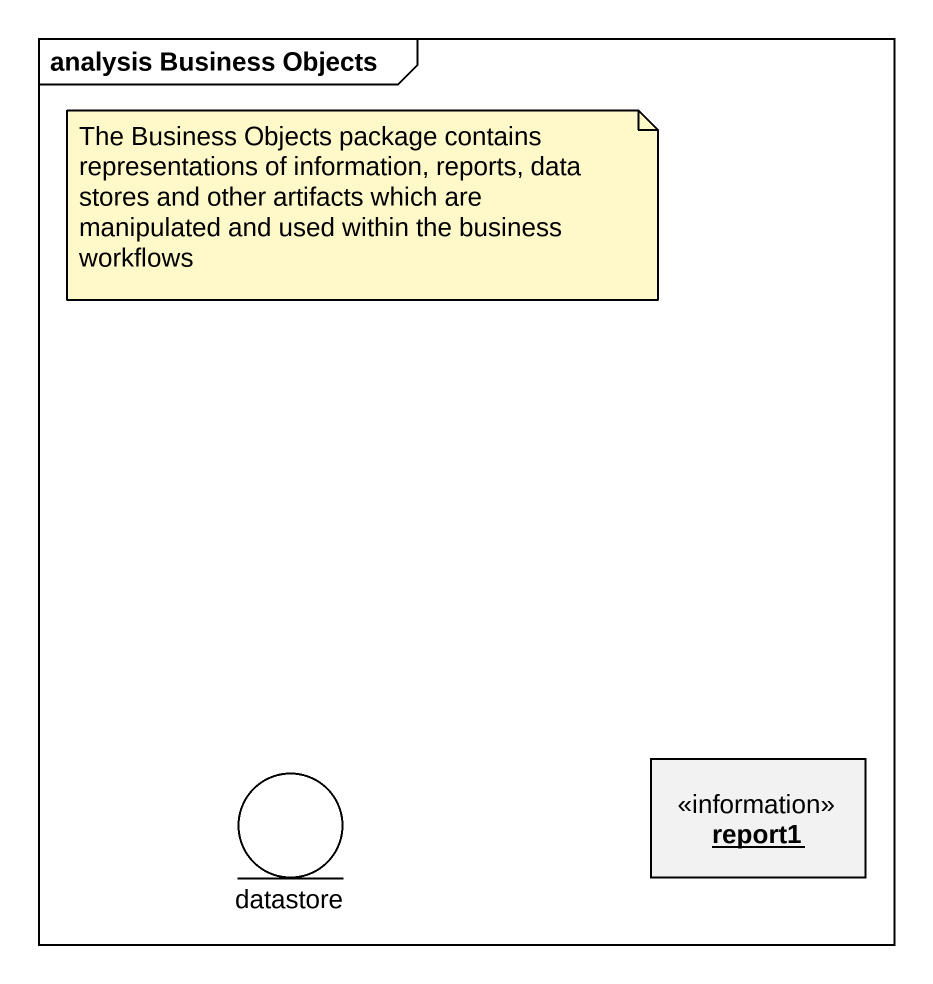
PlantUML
@startuml
mainframe analysis Business Objects
allowmixing
hide circle
hide empty members
entity datastore
object report1 <<information>>
note as N1
  The Business Objects package contains representations of information, reports, data stores and other artifacts which are manipulated and used within the business workflows
end note
@enduml
